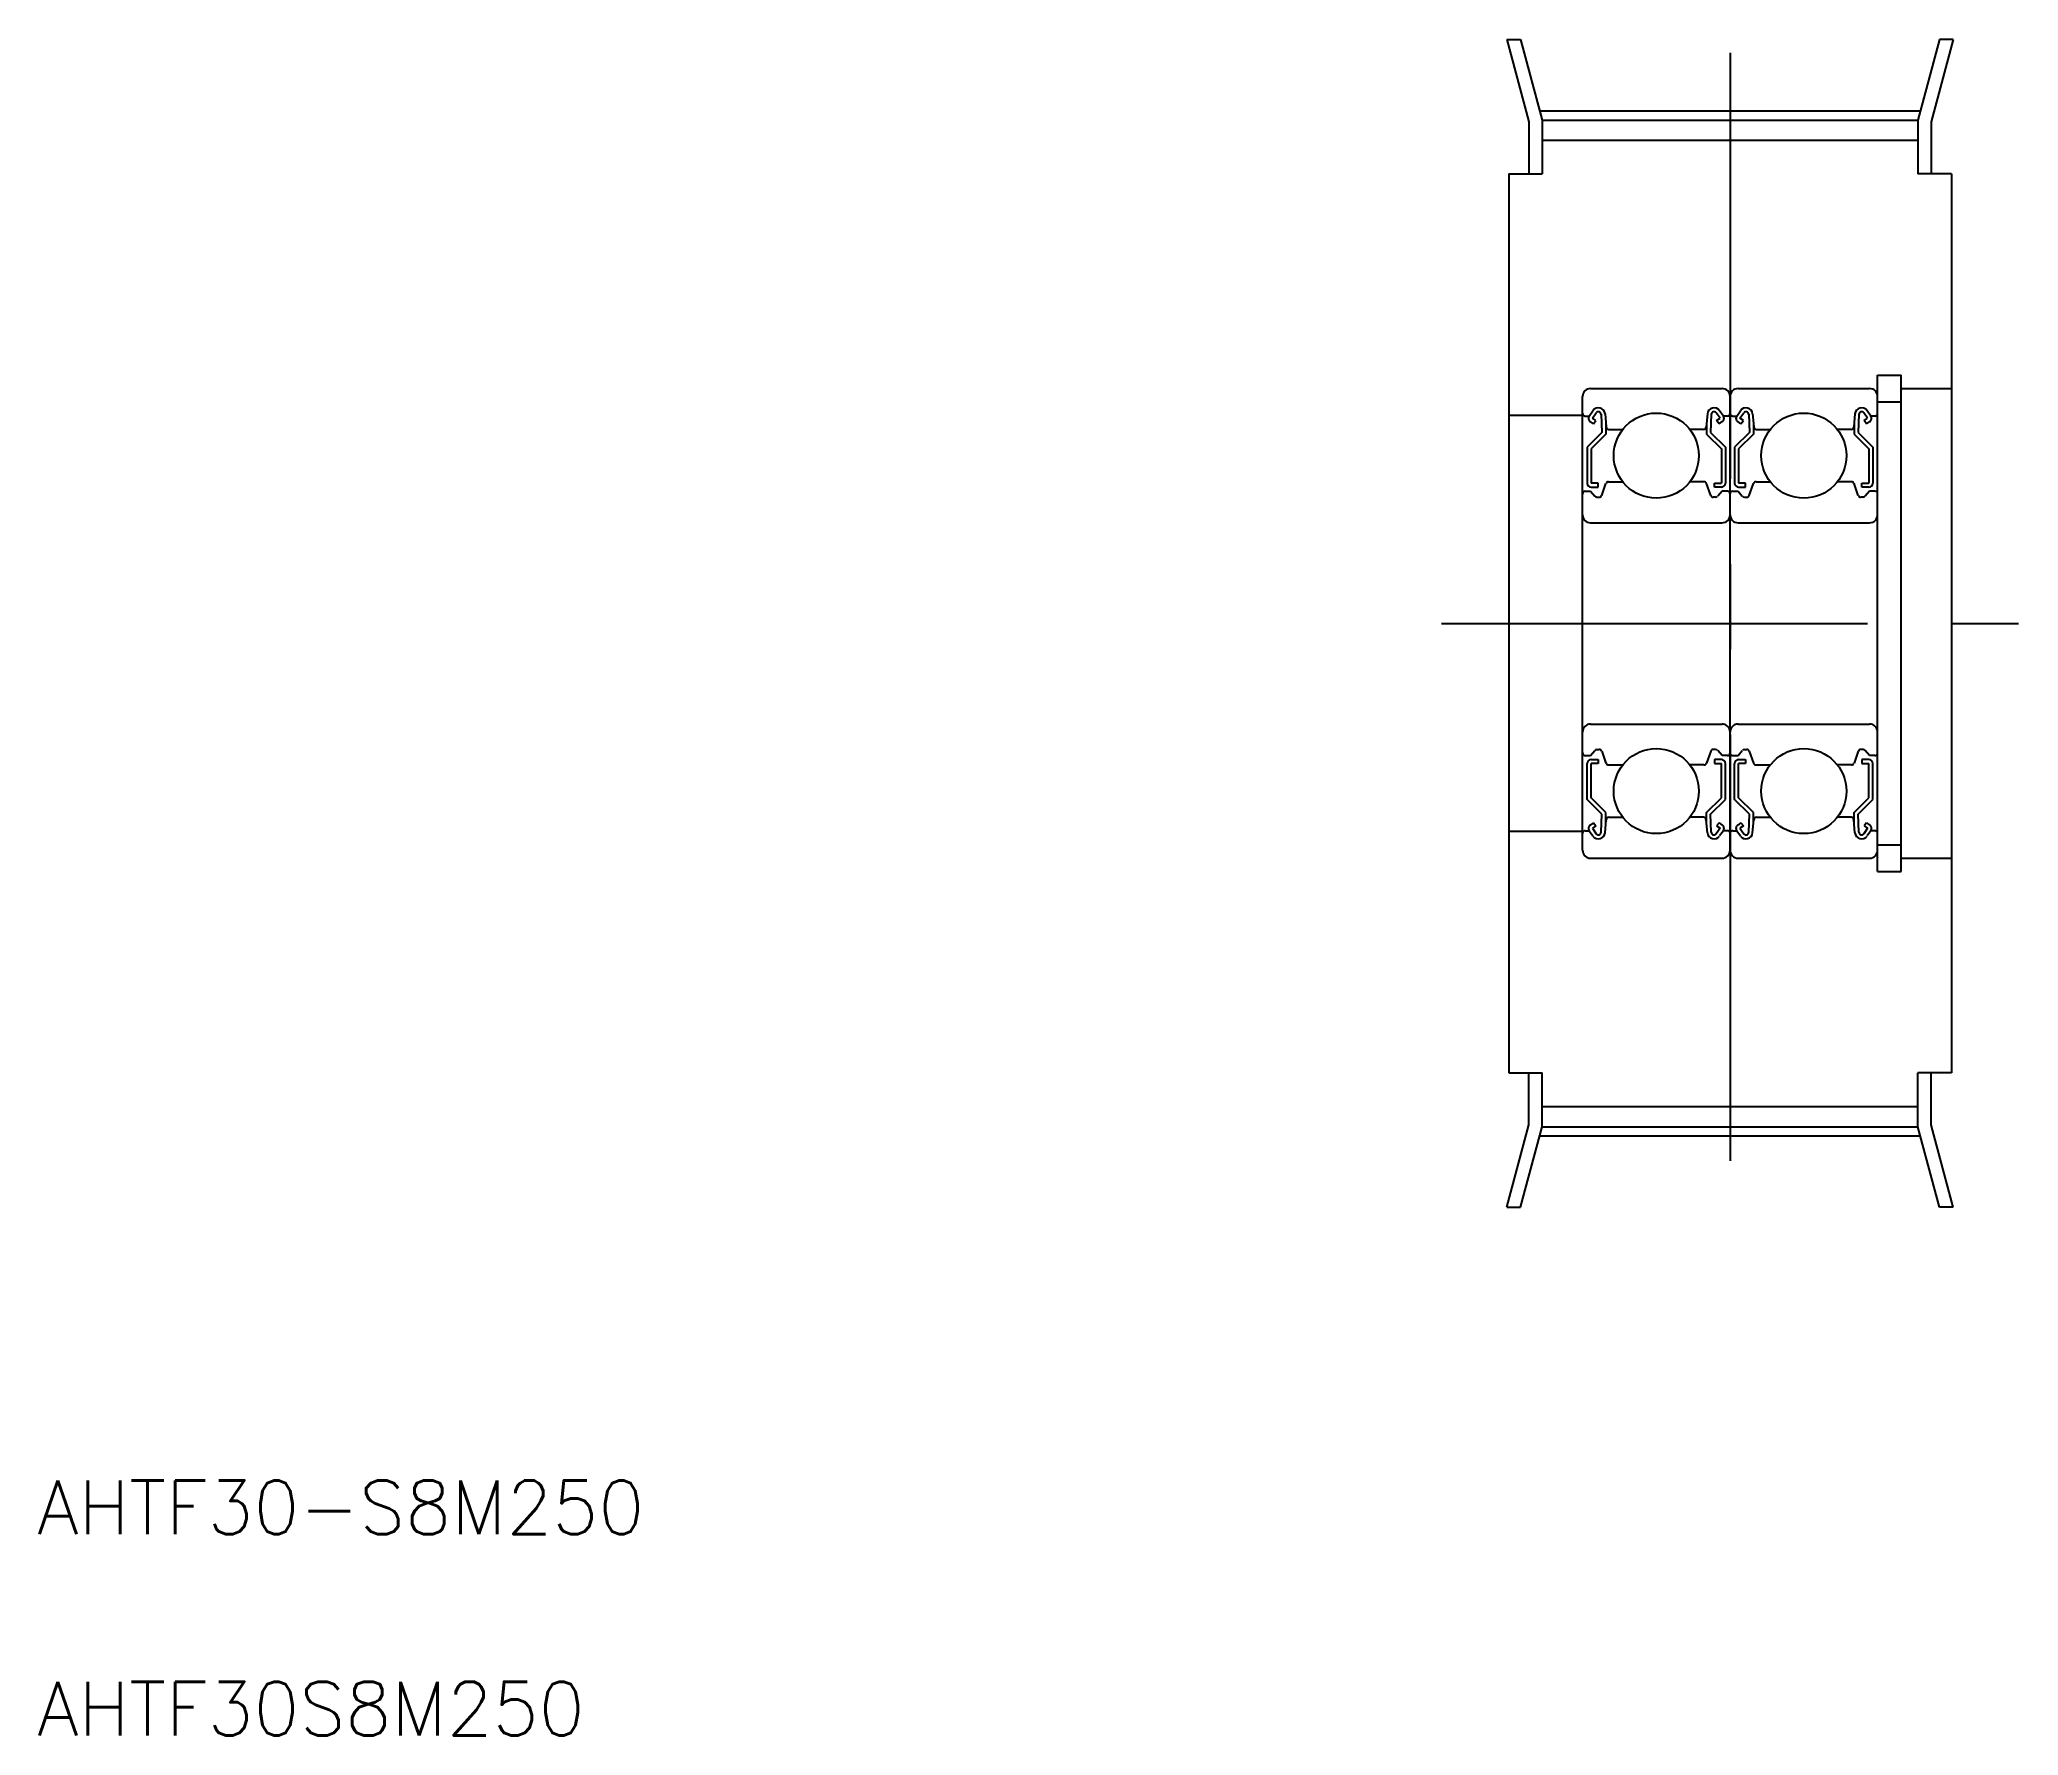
# Model space of a CAD drawing. Extents: x 10 to 158, y 10 to 136.
import ezdxf

# ---------------------------------------------------------------- set-up
doc = ezdxf.new("R2010")
doc.units = 0
doc.linetypes.add('CENTER', pattern=[50.8, 31.75, -6.35, 6.35, -6.35])
doc.layers.get('0').update_dxf_attribs({"linetype": 'CONTINUOUS'})
doc.layers.add('CENTER', color=1, linetype='CENTER')
doc.styles.get("Standard").update_dxf_attribs({"font": 'txt', "bigfont": 'BIGFONT'})

msp = doc.modelspace()

# ---------------------------------------------------------------- linework, layer by layer
at = {"color": 7, "linetype": 'CONTINUOUS'}
for p, q in [((119.55, 136.37), (121.19, 130.25)), ((119.55, 136.37), (120.58, 136.37)), ((120.58, 136.37), (122.19, 130.38)), ((151.79, 136.37), (150.19, 130.38)), ((152.83, 136.37), (151.19, 130.25)), ((152.83, 136.37), (151.79, 136.37)), ((121.19, 130.25), (121.19, 126.37)), ((122.19, 130.38), (150.19, 130.38)), ((122.19, 130.38), (122.19, 126.37)), ((129.19, 130.38), (129.19, 130.38)), ((136.19, 130.38), (136.19, 130.38)), ((150.19, 130.38), (150.19, 126.37)), ((151.19, 130.25), (151.19, 126.37)), ((122.19, 128.88), (150.19, 128.88)), ((119.69, 126.37), (119.69, 59.37)), ((119.69, 126.37), (122.19, 126.37)), ((152.69, 126.37), (150.19, 126.37)), ((152.69, 126.37), (152.69, 59.37)), ((147.19, 74.37), (147.19, 111.37)), ((147.19, 111.37), (148.94, 111.37)), ((148.94, 74.37), (148.94, 111.37)), ((125.19, 75.97), (125.19, 109.77)), ((125.79, 110.37), (135.59, 110.37)), ((136.19, 75.97), (136.19, 109.77)), ((136.19, 75.97), (136.19, 109.77)), ((136.79, 110.37), (146.59, 110.37)), ((147.19, 75.97), (147.19, 109.77)), ((147.19, 109.37), (148.94, 109.37)), ((148.94, 110.37), (152.69, 110.37)), ((125.19, 108.37), (119.69, 108.37)), ((125.39, 108.32), (125.69, 108.32)), ((125.69, 108.32), (125.96, 108.72)), ((126, 107.73), (125.76, 107.91)), ((125.93, 108.15), (126.21, 108.55)), ((126.18, 107.98), (125.93, 108.15)), ((126, 107.73), (126.18, 107.98)), ((126.58, 108.45), (126.63, 107.1)), ((126.87, 108.48), (126.96, 107.51)), ((126.93, 107.84), (126.93, 106.97)), ((134.5, 108.48), (134.41, 107.51)), ((134.44, 107.84), (134.44, 106.97)), ((134.79, 108.45), (134.74, 107.1)), ((135.44, 108.15), (135.16, 108.55)), ((135.19, 107.98), (135.44, 108.15)), ((135.37, 107.73), (135.19, 107.98)), ((135.37, 107.73), (135.61, 107.91)), ((135.69, 108.32), (135.41, 108.72)), ((135.99, 108.32), (135.69, 108.32)), ((136.39, 108.32), (136.69, 108.32)), ((136.69, 108.32), (136.96, 108.72)), ((137, 107.73), (136.76, 107.91)), ((136.93, 108.15), (137.21, 108.55)), ((137.18, 107.98), (136.93, 108.15)), ((137, 107.73), (137.18, 107.98)), ((137.58, 108.45), (137.63, 107.1)), ((137.87, 108.48), (137.96, 107.51)), ((137.93, 107.84), (137.93, 106.97)), ((145.5, 108.48), (145.41, 107.51)), ((145.44, 107.84), (145.44, 106.97)), ((145.79, 108.45), (145.74, 107.1)), ((146.44, 108.15), (146.16, 108.55)), ((146.19, 107.98), (146.44, 108.15)), ((146.37, 107.73), (146.19, 107.98)), ((146.37, 107.73), (146.61, 107.91)), ((146.69, 108.32), (146.41, 108.72)), ((146.99, 108.32), (146.69, 108.32)), ((126.63, 107.1), (125.53, 106)), ((126.93, 106.97), (125.83, 105.87)), ((127.16, 107.32), (128.18, 107.32)), ((134.21, 107.32), (133.19, 107.32)), ((134.44, 106.97), (135.54, 105.87)), ((134.74, 107.1), (135.84, 106)), ((137.63, 107.1), (136.53, 106)), ((137.93, 106.97), (136.83, 105.87)), ((138.16, 107.32), (139.18, 107.32)), ((145.21, 107.32), (144.19, 107.32)), ((145.44, 106.97), (146.54, 105.87)), ((145.74, 107.1), (146.84, 106)), ((125.53, 106), (125.53, 103.32)), ((125.83, 105.87), (125.83, 103.32)), ((135.54, 105.87), (135.54, 103.32)), ((135.84, 106), (135.84, 103.32)), ((136.53, 106), (136.53, 103.32)), ((136.83, 105.87), (136.83, 103.32)), ((146.54, 105.87), (146.54, 103.32)), ((146.84, 106), (146.84, 103.32)), ((126.35, 103.32), (125.83, 103.32)), ((126.35, 103.02), (126.35, 103.32)), ((126.62, 102.41), (126.94, 103.29)), ((127.13, 103.42), (128.18, 103.42)), ((134.24, 103.42), (133.19, 103.42)), ((134.75, 102.41), (134.43, 103.29)), ((135.02, 103.32), (135.54, 103.32)), ((135.02, 103.02), (135.02, 103.32)), ((137.35, 103.32), (136.83, 103.32)), ((137.35, 103.02), (137.35, 103.32)), ((137.62, 102.41), (137.94, 103.29)), ((138.13, 103.42), (139.18, 103.42)), ((145.24, 103.42), (144.19, 103.42)), ((145.75, 102.41), (145.43, 103.29)), ((146.02, 103.02), (146.02, 103.32)), ((146.02, 103.32), (146.54, 103.32)), ((125.39, 102.72), (125.79, 102.72)), ((125.79, 102.72), (126.1, 102.34)), ((125.83, 103.02), (126.35, 103.02)), ((126.26, 102.27), (126.43, 102.27)), ((135.11, 102.27), (134.94, 102.27)), ((135.54, 103.02), (135.02, 103.02)), ((135.59, 102.72), (135.27, 102.34)), ((135.99, 102.72), (135.59, 102.72)), ((136.39, 102.72), (136.79, 102.72)), ((136.79, 102.72), (137.1, 102.34)), ((136.83, 103.02), (137.35, 103.02)), ((137.26, 102.27), (137.43, 102.27)), ((146.11, 102.27), (145.94, 102.27)), ((146.54, 103.02), (146.02, 103.02)), ((146.59, 102.72), (146.27, 102.34)), ((146.99, 102.72), (146.59, 102.72)), ((125.79, 100.37), (135.59, 100.37)), ((136.79, 100.37), (146.59, 100.37)), ((125.19, 92.87), (125.19, 92.87)), ((136.19, 92.87), (136.19, 92.87)), ((125.19, 84.62), (125.19, 84.62)), ((125.79, 85.37), (135.59, 85.37)), ((136.19, 84.62), (136.19, 84.62)), ((136.79, 85.37), (146.59, 85.37)), ((125.39, 83.02), (125.79, 83.02)), ((125.79, 83.02), (126.1, 83.4)), ((125.83, 82.72), (126.35, 82.72)), ((126.26, 83.47), (126.43, 83.47)), ((126.35, 82.72), (126.35, 82.42)), ((126.62, 83.34), (126.94, 82.46)), ((134.75, 83.34), (134.43, 82.46)), ((135.11, 83.47), (134.94, 83.47)), ((135.02, 82.72), (135.02, 82.42)), ((135.54, 82.72), (135.02, 82.72)), ((135.59, 83.02), (135.27, 83.4)), ((135.99, 83.02), (135.59, 83.02)), ((136.39, 83.02), (136.79, 83.02)), ((136.79, 83.02), (137.1, 83.4)), ((136.83, 82.72), (137.35, 82.72)), ((137.26, 83.47), (137.43, 83.47)), ((137.35, 82.72), (137.35, 82.42)), ((137.62, 83.34), (137.94, 82.46)), ((145.75, 83.34), (145.43, 82.46)), ((146.11, 83.47), (145.94, 83.47)), ((146.54, 82.72), (146.02, 82.72)), ((146.02, 82.72), (146.02, 82.42)), ((146.59, 83.02), (146.27, 83.4)), ((146.99, 83.02), (146.59, 83.02)), ((125.53, 79.75), (125.53, 82.42)), ((125.83, 79.87), (125.83, 82.42)), ((126.35, 82.42), (125.83, 82.42)), ((127.13, 82.32), (128.18, 82.32)), ((134.24, 82.32), (133.19, 82.32)), ((135.02, 82.42), (135.54, 82.42)), ((135.54, 79.87), (135.54, 82.42)), ((135.84, 79.75), (135.84, 82.42)), ((136.53, 79.75), (136.53, 82.42)), ((137.35, 82.42), (136.83, 82.42)), ((136.83, 79.87), (136.83, 82.42)), ((138.13, 82.32), (139.18, 82.32)), ((145.24, 82.32), (144.19, 82.32)), ((146.02, 82.42), (146.54, 82.42)), ((146.54, 79.87), (146.54, 82.42)), ((146.84, 79.75), (146.84, 82.42)), ((126.63, 78.65), (125.53, 79.75)), ((126.93, 78.77), (125.83, 79.87)), ((134.44, 78.77), (135.54, 79.87)), ((134.74, 78.65), (135.84, 79.75)), ((137.63, 78.65), (136.53, 79.75)), ((137.93, 78.77), (136.83, 79.87)), ((145.44, 78.77), (146.54, 79.87)), ((145.74, 78.65), (146.84, 79.75)), ((126.58, 77.3), (126.63, 78.65)), ((126.87, 77.27), (126.96, 78.24)), ((126.93, 77.9), (126.93, 78.77)), ((127.16, 78.42), (128.18, 78.42)), ((134.21, 78.42), (133.19, 78.42)), ((134.5, 77.27), (134.41, 78.24)), ((134.44, 77.9), (134.44, 78.77)), ((134.79, 77.3), (134.74, 78.65)), ((137.58, 77.3), (137.63, 78.65)), ((137.87, 77.27), (137.96, 78.24)), ((137.93, 77.9), (137.93, 78.77)), ((138.16, 78.42), (139.18, 78.42)), ((145.21, 78.42), (144.19, 78.42)), ((145.5, 77.27), (145.41, 78.24)), ((145.44, 77.9), (145.44, 78.77)), ((145.79, 77.3), (145.74, 78.65)), ((125.19, 77.37), (119.69, 77.37)), ((125.39, 77.42), (125.69, 77.42)), ((125.69, 77.42), (125.96, 77.03)), ((126, 78.01), (125.76, 77.84)), ((126.18, 77.77), (125.93, 77.6)), ((125.93, 77.6), (126.21, 77.19)), ((126, 78.01), (126.18, 77.77)), ((135.44, 77.6), (135.16, 77.19)), ((135.37, 78.01), (135.19, 77.77)), ((135.19, 77.77), (135.44, 77.6)), ((135.37, 78.01), (135.61, 77.84)), ((135.69, 77.42), (135.41, 77.03)), ((135.99, 77.42), (135.69, 77.42)), ((136.39, 77.42), (136.69, 77.42)), ((136.69, 77.42), (136.96, 77.03)), ((137, 78.01), (136.76, 77.84)), ((137.18, 77.77), (136.93, 77.6)), ((136.93, 77.6), (137.21, 77.19)), ((137, 78.01), (137.18, 77.77)), ((146.44, 77.6), (146.16, 77.19)), ((146.37, 78.01), (146.19, 77.77)), ((146.19, 77.77), (146.44, 77.6)), ((146.37, 78.01), (146.61, 77.84)), ((146.69, 77.42), (146.41, 77.03)), ((146.99, 77.42), (146.69, 77.42)), ((125.79, 75.37), (135.59, 75.37)), ((136.79, 75.37), (146.59, 75.37)), ((147.19, 76.37), (148.94, 76.37)), ((148.94, 75.37), (152.69, 75.37)), ((147.19, 74.37), (148.94, 74.37)), ((119.69, 59.37), (122.19, 59.37)), ((121.19, 55.5), (121.19, 59.37)), ((122.19, 55.36), (122.19, 59.37)), ((150.19, 55.36), (150.19, 59.37)), ((152.69, 59.37), (150.19, 59.37)), ((151.19, 55.5), (151.19, 59.37)), ((122.19, 56.86), (150.19, 56.86)), ((119.55, 49.37), (121.19, 55.5)), ((120.58, 49.37), (122.19, 55.36)), ((122.19, 55.36), (150.19, 55.36)), ((151.79, 49.37), (150.19, 55.36)), ((152.83, 49.37), (151.19, 55.5)), ((119.55, 49.37), (120.58, 49.37)), ((152.83, 49.37), (151.79, 49.37))]:
    msp.add_line(p, q, dxfattribs=at)
for centre in [(130.69, 105.37), (141.69, 105.37), (130.69, 80.37), (141.69, 80.37)]:
    msp.add_circle(centre, 3.17, dxfattribs=at)
for centre, radius, start, end in [((125.79, 109.77), 0.6, 90, 180), ((135.59, 109.77), 0.6, 0, 90), ((136.79, 109.77), 0.6, 90, 180), ((146.59, 109.77), 0.6, 0, 90), ((125.39, 108.52), 0.2, 180, 270), ((125.93, 108.15), 0.3, 144.9356, 235.0377), ((126.37, 108.43), 0.5, 5.065, 144.9356), ((126.38, 108.44), 0.2, 2.1312, 144.9367), ((135, 108.43), 0.5, 35.0644, 174.935), ((134.99, 108.44), 0.2, 35.0633, 177.8688), ((135.44, 108.15), 0.3, 304.9623, 35.0644), ((135.99, 108.52), 0.2, 270, 0), ((136.39, 108.52), 0.2, 180, 270), ((136.93, 108.15), 0.3, 144.9356, 235.0377), ((137.37, 108.43), 0.5, 5.065, 144.9356), ((137.38, 108.44), 0.2, 2.1312, 144.9367), ((146, 108.43), 0.5, 35.0644, 174.935), ((145.99, 108.44), 0.2, 35.0633, 177.8688), ((146.44, 108.15), 0.3, 304.9623, 35.0644), ((146.99, 108.52), 0.2, 270, 0), ((127.16, 107.52), 0.2, 185.065, 270), ((134.21, 107.52), 0.2, 270, 354.935), ((138.16, 107.52), 0.2, 185.065, 270), ((145.21, 107.52), 0.2, 270, 354.935), ((125.83, 103.32), 0.3, 180, 270), ((127.13, 103.22), 0.2, 90, 159.9703), ((134.24, 103.22), 0.2, 20.0297, 90), ((135.54, 103.32), 0.3, 270, 0), ((136.83, 103.32), 0.3, 180, 270), ((138.13, 103.22), 0.2, 90, 159.9703), ((145.24, 103.22), 0.2, 20.0297, 90), ((146.54, 103.32), 0.3, 270, 0), ((125.39, 102.52), 0.2, 90, 180), ((126.26, 102.47), 0.2, 219.997, 270), ((126.43, 102.47), 0.2, 270, 339.9703), ((134.94, 102.47), 0.2, 200.0297, 270), ((135.11, 102.47), 0.2, 270, 320.003), ((135.99, 102.52), 0.2, 0, 90), ((136.39, 102.52), 0.2, 90, 180), ((137.26, 102.47), 0.2, 219.997, 270), ((137.43, 102.47), 0.2, 270, 339.9703), ((145.94, 102.47), 0.2, 200.0297, 270), ((146.11, 102.47), 0.2, 270, 320.003), ((146.99, 102.52), 0.2, 0, 90), ((125.79, 100.97), 0.6, 180, 270), ((135.59, 100.97), 0.6, 270, 0), ((136.79, 100.97), 0.6, 180, 270), ((146.59, 100.97), 0.6, 270, 0), ((125.79, 84.77), 0.6, 90, 180), ((135.59, 84.77), 0.6, 0, 90), ((136.79, 84.77), 0.6, 90, 180), ((146.59, 84.77), 0.6, 0, 90), ((125.39, 83.22), 0.2, 180, 270), ((125.83, 82.42), 0.3, 90, 180), ((126.26, 83.27), 0.2, 90, 140.003), ((126.43, 83.27), 0.2, 20.0297, 90), ((134.94, 83.27), 0.2, 90, 159.9703), ((135.11, 83.27), 0.2, 39.997, 90), ((135.54, 82.42), 0.3, 0, 90), ((135.99, 83.22), 0.2, 270, 0), ((136.39, 83.22), 0.2, 180, 270), ((136.83, 82.42), 0.3, 90, 180), ((137.26, 83.27), 0.2, 90, 140.003), ((137.43, 83.27), 0.2, 20.0297, 90), ((145.94, 83.27), 0.2, 90, 159.9703), ((146.11, 83.27), 0.2, 39.997, 90), ((146.54, 82.42), 0.3, 0, 90), ((146.99, 83.22), 0.2, 270, 0), ((127.13, 82.52), 0.2, 200.0297, 270), ((134.24, 82.52), 0.2, 270, 339.9703), ((138.13, 82.52), 0.2, 200.0297, 270), ((145.24, 82.52), 0.2, 270, 339.9703), ((127.16, 78.22), 0.2, 90, 174.935), ((134.21, 78.22), 0.2, 5.065, 90), ((138.16, 78.22), 0.2, 90, 174.935), ((145.21, 78.22), 0.2, 5.065, 90), ((125.39, 77.22), 0.2, 90, 180), ((125.93, 77.6), 0.3, 124.9623, 215.0644), ((126.37, 77.31), 0.5, 215.0644, 354.935), ((126.38, 77.31), 0.2, 215.0633, 357.8688), ((135, 77.31), 0.5, 185.065, 324.9356), ((134.99, 77.31), 0.2, 182.1312, 324.9367), ((135.44, 77.6), 0.3, 324.9356, 55.0377), ((135.99, 77.22), 0.2, 0, 90), ((136.39, 77.22), 0.2, 90, 180), ((136.93, 77.6), 0.3, 124.9623, 215.0644), ((137.37, 77.31), 0.5, 215.0644, 354.935), ((137.38, 77.31), 0.2, 215.0633, 357.8688), ((146, 77.31), 0.5, 185.065, 324.9356), ((145.99, 77.31), 0.2, 182.1312, 324.9367), ((146.44, 77.6), 0.3, 324.9356, 55.0377), ((146.99, 77.22), 0.2, 0, 90), ((125.79, 75.97), 0.6, 180, 270), ((135.59, 75.97), 0.6, 270, 0), ((136.79, 75.97), 0.6, 180, 270), ((146.59, 75.97), 0.6, 270, 0)]:
    msp.add_arc(centre, radius, start, end, dxfattribs=at)
at = {"layer": 'CENTER', "color": 1, "linetype": 'CENTER'}
for p, q in [((136.19, 135.38), (136.19, 50.36)), ((122, 131.07), (150.37, 131.07)), ((114.69, 92.87), (157.69, 92.87)), ((122, 54.68), (150.37, 54.68))]:
    msp.add_line(p, q, dxfattribs=at)

# ---------------------------------------------------------------- texts
at = {"color": 7, "linetype": 'CONTINUOUS'}
for s, p in [('AHTF30-S8M250', (10, 25)), ('AHTF30S8M250', (10, 10))]:
    msp.add_text(s, height=4, dxfattribs=at).set_placement(p)

doc.saveas('drawing.dxf')
